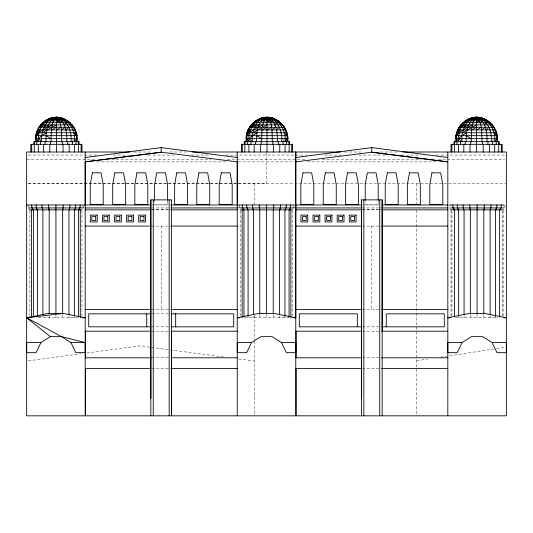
<?xml version="1.0" encoding="UTF-8"?>
<svg xmlns="http://www.w3.org/2000/svg" width="533" height="533" viewBox="0 0 533 533"><rect width="100%" height="100%" fill="white"/><g stroke="black" fill="none" stroke-linecap="round" stroke-linejoin="round"><path stroke-width="0.4" stroke-dasharray="2.67 2" d="M72.235 140.665L73.381 139.666M282.81 140.665L283.962 139.666M492.432 140.665L493.585 139.666M250.323 134.696L251.576 133.716M416.773 360.781L427.453 359.155M440.604 357.143L495.663 348.742M496.49 348.615L504.704 347.363M28.309 360.834L81.036 353.745M86.799 352.973L139.519 345.884L224.899 357.157M134.096 152.012L152.565 152.012M169.9 151.998L188.329 152.012M344.691 152.012L363.113 152.012M380.455 152.012L398.924 151.998M28.329 155.076L96.62 155.076M113.276 155.076L131.598 155.076M148.254 155.076L174.071 155.076M191.554 155.076L208.21 155.076M225.699 155.076L307.314 155.076M324.804 155.076L341.46 155.076M358.949 155.076L384.766 155.076M401.416 155.076L419.738 155.076M436.394 155.076L504.684 155.076M26.663 159.42L94.954 159.42M111.61 159.42L210.708 159.42M227.364 159.42L304.816 159.42M322.305 159.42L421.403 159.42M438.059 159.42L504.684 159.42M96.839 161.872L225.752 161.872M238.231 161.872L294.789 161.872M307.261 161.872L436.181 161.872M28.329 183.592L266.507 183.592M28.329 183.605L506.35 183.605M151.665 204.978L170.773 204.978M362.24 204.978L381.355 204.978M451.038 204.978L449.199 204.978L449.199 207.937L450.119 207.937M82.901 207.937L83.821 207.937L83.821 204.978M151.665 207.937L170.773 207.937M240.43 207.937L238.617 207.937L238.617 204.978M292.584 207.937L294.396 207.937L294.396 205.718M362.24 207.937L378.03 207.937M378.856 207.937L381.355 207.937M151.678 209.562L170.76 209.562M362.253 209.562L379.676 209.562M29.855 209.862L28.949 209.862L28.949 207.937M151.665 209.862L170.773 209.862M362.24 209.862L378.03 209.862M378.856 209.862L381.355 209.862M451.038 209.862L450.105 209.862L450.119 204.978M503.132 209.862L504.065 209.862M151.665 226.085L170.773 226.085M362.24 226.085L381.355 226.085M151.665 309.606L170.773 309.606M362.24 309.606L381.355 309.606M151.718 313.837L170.773 313.837M38.283 317.788L77.658 317.788M244.78 317.788L289.066 317.788M455.355 317.788L498.108 317.788M151.665 326.829L170.747 326.829M362.24 326.829L381.322 326.829M151.665 331.206L170.946 331.206M362.24 331.206L379.689 331.206M151.665 357.796L170.773 357.796M362.24 357.796L381.355 357.796M151.665 368.47L170.946 368.47M362.24 368.47L379.689 368.47M238.857 358.995L254.454 361.054M504.978 205.718L504.978 207.197M504.058 205.718L504.058 207.197M503.132 210.695L503.132 316.129M502.246 210.695L502.246 316.129M495.503 316.129L495.503 317.788M490.107 316.129L490.107 317.788M483.831 314.463L483.831 317.788M477.088 314.463L477.088 317.788M470.346 314.463L470.346 317.788M464.063 316.129L464.063 317.788M458.666 316.129L458.666 317.788M451.931 210.695L451.931 316.129M451.038 210.695L451.038 317.788M416.773 183.605L416.773 205.245M416.773 210.222L416.773 415.82M378.19 201.114L378.19 204.379L365.205 204.379L365.205 201.114M371.794 226.085L371.794 309.606M293.476 205.718L293.483 209.862M292.55 210.695L292.55 316.129M284.922 316.129L284.922 317.788M279.532 316.129L279.532 317.788M273.249 314.463L273.249 317.788M266.507 152.831L266.507 183.605M266.507 314.463L266.507 317.788M259.764 314.463L259.764 317.788M254.454 183.605L254.454 206.911M254.454 315.11L254.454 340.081M254.454 340.913L254.454 415.82M253.481 316.129L253.481 317.788M248.092 316.129L248.092 317.788M240.463 210.695L240.463 316.129M239.537 204.978L239.53 209.862M167.609 201.114L167.609 204.379L154.623 204.379L154.623 201.114M161.219 226.085L161.219 309.606M82.901 205.718L82.908 209.862M81.975 210.695L81.975 316.129M74.347 316.129L74.347 317.788M68.95 316.129L68.95 317.788M62.667 314.463L62.667 317.788M55.932 315.296L55.932 317.788M49.189 316.129L49.189 317.788M29.881 210.695L29.881 316.129M28.955 205.718L28.955 207.197M28.036 205.718L28.036 207.197"/><path stroke-width="0.8" d="M56.405 117.507L56.405 117.18C68.744 117.36 79.004 129.466 77.165 141.665M40.908 342.579L26.663 342.579L26.663 352.666L36.024 352.666L40.908 342.579L50.355 336.636L61.502 336.636L85.193 342.579L85.193 352.666L75.833 352.666L70.949 342.579L61.502 336.636L26.663 317.788L48.576 313.384L63.28 313.384L85.193 317.788L82.735 317.788M85.193 204.978L85.193 161.872L161.319 152.205M150.846 398.418L150.846 199.868L171.586 199.868L171.586 415.82L171.586 331.206M237.245 204.978L237.245 161.872L161.113 152.205L161.219 147.608L237.245 157.508M266.986 117.507L266.986 117.18C279.325 117.36 289.586 129.466 287.747 141.665M361.427 398.418L361.427 199.868L382.168 199.868L382.168 415.82M382.168 331.206L382.168 199.868M476.609 117.507L476.609 117.18C488.948 117.36 499.208 129.466 497.362 141.665M61.781 141.665C61.242 133.71 62.801 122.99 56.405 117.18C44.066 117.36 33.806 129.466 35.651 141.665M272.356 141.665C271.817 133.71 273.382 122.99 266.986 117.18C254.647 117.36 244.387 129.466 246.226 141.665M481.979 141.665C481.439 133.71 483.005 122.99 476.609 117.18C464.27 117.36 454.009 129.466 455.848 141.665M51.035 141.665C51.574 133.71 50.015 122.99 56.405 117.18C63.62 117.3 69.583 121.924 73.954 127.28L38.862 127.28L36.431 135.668L36.357 141.665M261.616 141.665C262.156 133.71 260.59 122.99 266.986 117.18C274.195 117.3 280.158 121.924 284.529 127.28L249.444 127.28L247.006 135.668L246.939 141.665M471.239 141.665C471.778 133.71 470.213 122.99 476.609 117.18C483.817 117.3 489.78 121.924 494.151 127.28L459.06 127.28L456.628 135.668L456.561 141.665M66.785 141.665C67.091 133.15 65.932 122.923 58.517 117.507C49.935 116.194 41.447 122.204 38.076 129.925M277.367 141.665C277.673 133.15 276.514 122.923 269.098 117.507C260.517 116.194 252.022 122.204 248.658 129.925M486.989 141.665C487.289 133.15 486.136 122.923 478.721 117.507C469.746 116.014 462.011 122.73 457.634 129.925L457.261 132.737C462.284 127.327 465.342 118.932 473.724 117.507M71.635 124.862C74.773 128.753 76.525 133.67 76.619 138.667L74.38 141.665C76.159 130.079 67.031 115.768 54.293 117.507C46.877 122.923 45.725 133.15 46.031 141.665M71.082 141.665C71.975 132.877 68.697 123.609 61.522 118.239L59.296 117.507M282.217 124.862C285.355 128.753 287.107 133.67 287.2 138.667L284.962 141.665C286.734 130.079 277.606 115.768 264.874 117.507C257.459 122.923 256.3 133.15 256.606 141.665M281.664 141.665C282.557 132.877 279.279 123.609 272.096 118.239L269.871 117.507M491.839 124.862C494.977 128.753 496.729 133.67 496.823 138.667L494.584 141.665C496.356 130.079 487.229 115.768 474.497 117.507C467.081 122.923 465.922 133.15 466.228 141.665M491.286 141.665C492.179 132.877 488.901 123.609 481.719 118.239L479.493 117.507M56.405 152.012L56.405 117.18L54.912 117.507L54.879 118.239L56.405 119.365L57.937 118.239L57.904 117.507C45.432 116.161 36.717 130.319 38.429 141.665L36.191 138.667L35.724 135.668L36.391 134.203M266.986 152.012L266.986 117.18L265.494 117.507L265.461 118.239L266.986 119.365L268.512 118.239L268.479 117.507C256.007 116.161 247.299 130.319 249.011 141.665L246.772 138.667L246.306 135.668L246.972 134.203M476.609 152.012L476.609 117.18L475.116 117.507L475.083 118.239L476.609 119.365L478.134 118.239L478.101 117.507L476.609 117.18L471.498 118.239C464.316 123.609 461.038 132.877 461.931 141.665L458.487 138.667L458.693 135.668L460.172 129.925M76.459 141.665L76.619 138.667M287.034 141.665L287.2 138.667M496.656 141.665L496.823 138.667M39.056 127.807L37.43 129.925L37.063 132.737L39.975 129.925M249.631 127.807L248.012 129.925L247.638 132.737L250.55 129.925M53.52 117.507L51.295 118.239C44.112 123.609 40.841 132.877 41.727 141.665L38.283 138.667L41.781 135.668L46.391 132.737M264.101 117.507L261.876 118.239C254.694 123.609 251.416 132.877 252.309 141.665L248.864 138.667L252.362 135.668L256.973 132.737M466.595 132.737L461.984 135.668L458.487 138.667L458.633 141.665L456.395 138.667L455.928 135.668L456.594 134.203M251.489 342.579L246.599 352.666L237.245 352.666L237.245 342.579L251.489 342.579L260.937 336.636L272.077 336.636L281.531 342.579L286.414 352.666L295.775 352.666L295.775 342.579L281.531 342.579M462.064 342.579L457.181 352.666L447.82 352.666L447.82 342.579L462.064 342.579L471.518 336.636L482.658 336.636L492.106 342.579L496.996 352.666L506.35 352.666L506.35 342.579L492.106 342.579M42.693 123.136L40.641 124.862L39.462 127.28L42.753 124.862M253.268 123.136L251.223 124.862L250.037 127.28L253.335 124.862M472.531 124.862C466.901 127.887 460.639 130.472 456.628 135.668L456.581 132.737L460.845 124.862L462.891 123.136M52.327 124.862C46.697 127.887 40.441 130.472 36.431 135.668L36.377 132.737L37.65 130.625M262.909 124.862C257.279 127.887 251.016 130.472 247.006 135.668L246.959 132.737L248.231 130.625M64.286 124.862L66.072 122.703M274.868 124.862L276.654 122.703M484.49 124.862L486.276 122.703M60.749 119.365L56.405 122.703M271.33 119.365L266.986 122.703M480.953 119.365L476.609 122.703M38.862 127.28L40.255 125.828M249.444 127.28L250.83 125.828M459.06 127.28L460.918 125.342M43.206 122.703L45.112 120.864L67.704 120.864L69.61 122.703M253.781 122.703L255.693 120.864L278.279 120.864L280.191 122.703M463.404 122.703L465.316 120.864L487.902 120.864L489.807 122.703M56.405 118.239L57.178 117.507M266.986 118.239L267.759 117.507M476.609 118.239L477.381 117.507M65.892 129.925L68.81 127.28M276.474 129.925L279.392 127.28M486.096 129.925L489.014 127.28M59.943 122.703L62.055 120.864M270.524 122.703L272.636 120.864M480.146 122.703L482.258 120.864M459.659 127.28L462.957 124.862M61.315 129.925L65.179 127.28M271.897 129.925L275.761 127.28M481.519 129.925L485.383 127.28M45.498 120.864L47.717 119.365L65.099 119.365L67.318 120.864M256.08 120.864L258.298 119.365L275.674 119.365L277.893 120.864M465.695 120.864L467.921 119.365L485.296 119.365L487.515 120.864M56.405 120.864L58.657 119.365L59.356 118.239L57.904 117.507M266.986 120.864L269.238 119.365L269.938 118.239L268.479 117.507M476.609 120.864L478.854 119.365L479.56 118.239L478.101 117.507M42.247 132.737L56.405 124.862M252.822 132.737L266.986 124.862M462.444 132.737L476.609 124.862M41.214 127.28L45.258 124.862M251.789 127.28L255.84 124.862M461.411 127.28L465.462 124.862M56.405 129.925L60.949 127.28M266.986 129.925L271.53 127.28M476.609 129.925L481.152 127.28M50.262 119.365L53.82 117.507M260.844 119.365L264.401 117.507M470.466 119.365L474.024 117.507M51.494 129.925L56.405 127.28M262.076 129.925L266.986 127.28M471.698 129.925L476.609 127.28M43.999 127.28L48.523 124.862M254.581 127.28L259.105 124.862M464.203 127.28L468.727 124.862M54.912 117.507L53.453 118.239L54.159 119.365M265.494 117.507L264.035 118.239L264.734 119.365M475.116 117.507L473.657 118.239L474.357 119.365M48.017 119.365L50.502 118.239L62.308 118.239L64.799 119.365M258.592 119.365L261.083 118.239L272.889 118.239L275.381 119.365M468.214 119.365L470.706 118.239L482.512 118.239L485.003 119.365M52.234 118.239L54.293 117.507M262.809 118.239L264.874 117.507M472.431 118.239L474.497 117.507M50.708 118.239L53.42 117.507L59.396 117.507L62.108 118.239M261.283 118.239L263.995 117.507L269.971 117.507L272.689 118.239M470.905 118.239L473.617 117.507L479.593 117.507L482.312 118.239M85.193 157.508L161.219 147.608M295.775 157.508L371.801 147.608L447.82 157.508M85.193 161.872L161.219 152.218M295.775 161.872L371.901 152.205M50.355 336.636L26.663 317.788L63.28 313.384M42.74 122.703L70.076 122.703M253.322 122.703L280.651 122.703M462.937 122.703L490.273 122.703M40.641 124.862L72.175 124.862M251.223 124.862L282.75 124.862M460.845 124.862L492.372 124.862M37.43 129.925L75.38 129.925L73.354 127.28M248.012 129.925L285.961 129.925L283.936 127.28M457.634 129.925L495.583 129.925L493.558 127.28M36.377 132.737L76.432 132.737L74.733 129.925M246.959 132.737L287.014 132.737L285.315 129.925M456.581 132.737L496.636 132.737L494.937 129.925M35.724 135.668L77.092 135.668L75.753 132.737M246.306 135.668L287.667 135.668L286.334 132.737M455.928 135.668L497.289 135.668L495.957 132.737M35.478 138.667L77.332 138.667M246.059 138.667L287.913 138.667L287.44 137.168M455.682 138.667L497.536 138.667L497.062 137.168M130.105 152.012L26.663 152.012L26.663 415.82L506.35 415.82L506.35 152.012L402.908 152.012M192.386 151.998L340.627 152.012M26.663 204.978L150.832 204.978M171.606 204.978L361.414 204.978M382.181 204.978L447.82 204.978M450.811 204.978L504.058 204.978M28.955 207.937L82.202 207.937M85.193 207.937L150.832 207.937M171.606 207.937L237.245 207.937M240.236 207.937L292.777 207.937M295.775 207.937L361.414 207.937M382.181 207.937L447.82 207.937M450.811 207.937L504.058 207.937M29.855 209.862L82.002 209.862M85.193 209.862L150.832 209.862M171.606 209.862L237.245 209.862M240.43 209.862L292.584 209.862M295.775 209.862L361.414 209.862M382.181 209.862L447.82 209.862M451.011 209.862L503.159 209.862M85.193 226.085L151.299 226.085M171.133 226.085L237.245 226.085M295.775 226.085L361.88 226.085M381.715 226.085L447.82 226.085M85.193 309.606L151.299 309.606M171.133 309.606L237.405 309.606M295.775 309.606L361.88 309.606M381.715 309.606L447.986 309.606M150.899 313.837L88.725 313.837L88.725 326.829L150.892 326.829M171.546 313.837L233.707 313.837L233.707 326.829L171.539 326.829M26.663 317.788L29.122 317.788M239.697 317.788L237.245 317.788L259.158 313.384L273.862 313.384L295.775 317.788L293.317 317.788M450.298 317.788L447.82 317.788L469.733 313.384L484.437 313.384L506.35 317.788L503.878 317.788M361.467 326.829L299.306 326.829L299.306 313.837L357.337 313.837L357.337 326.829M382.114 326.829L444.289 326.829L444.289 313.837L386.258 313.837L386.258 326.829M85.193 331.206L151.052 331.206M171.606 331.206L237.245 331.206M295.775 331.206L361.634 331.206M381.521 331.206L447.82 331.206M70.949 342.579L85.193 342.579M85.193 357.796L151.472 357.796M171.459 357.796L237.245 357.796M295.775 357.796L361.634 357.796M381.521 357.796L447.82 357.796M85.193 368.47L151.052 368.47M171.606 368.47L237.245 368.47M295.775 368.47L361.634 368.47M381.521 368.47L447.82 368.47M371.794 152.205L447.82 161.872L371.694 152.205L371.801 147.608M478.721 117.507L482.751 119.365M269.098 117.507L273.129 119.365M58.517 117.507L62.554 119.365M479.194 117.507L480.779 118.239M269.571 117.507L271.157 118.239M58.996 117.507L60.582 118.239M466.268 135.668L471.192 138.667M256.646 135.668L261.57 138.667M46.065 135.668L50.988 138.667M472.265 119.365L473.684 120.864M262.642 119.365L264.062 120.864M52.061 119.365L53.487 120.864M493.951 132.737L496.589 135.668M284.329 132.737L286.967 135.668M73.754 132.737L76.386 135.668M502.179 152.012L502.179 144.33L451.038 144.33L451.038 152.012M501.306 144.33L501.306 152.012M501.267 204.978L501.267 207.937M500.467 207.937L500.467 209.862M499.641 209.862L499.641 316.955M499.281 144.33L499.281 141.665L453.936 141.665L453.936 144.33M498.755 144.33L498.755 152.012M498.508 141.665L498.508 144.33M496.829 204.978L496.829 207.937M496.243 141.665L496.243 144.33M496.176 207.937L496.176 209.862M495.503 209.862L495.503 316.129M494.691 144.33L494.691 152.012M492.639 141.665L492.639 144.33M491.046 204.978L491.046 207.937M490.587 207.937L490.587 209.862M490.107 209.862L490.107 314.463M489.394 144.33L489.394 152.012M487.948 141.665L487.948 144.33M484.31 204.978L484.31 207.937M484.071 207.937L484.071 209.862M483.831 209.862L483.831 313.637M483.224 144.33L483.224 152.012M482.478 141.665L482.478 144.33M477.088 204.978L477.088 313.637M470.739 141.665L470.739 144.33M470.346 209.862L470.346 313.637M470.099 207.937L470.099 209.862M469.986 144.33L469.986 152.012M469.859 204.978L469.859 207.937M465.269 141.665L465.269 144.33M464.063 209.862L464.063 314.463M463.823 144.33L463.823 152.012M463.59 207.937L463.59 209.862M463.124 204.978L463.124 207.937M460.572 141.665L460.572 144.33M458.666 209.862L458.666 316.129M458.527 144.33L458.527 152.012M458 207.937L458 209.862M457.341 204.978L457.341 207.937M456.974 141.665L456.974 144.33M454.709 141.665L454.709 144.33M454.462 144.33L454.462 152.012M454.529 209.862L454.529 316.955M453.71 207.937L453.71 209.862M452.903 204.978L452.903 207.937M451.904 144.33L451.904 152.012M447.82 152.012L447.82 415.82M379.756 199.868L379.756 415.82M378.19 200.301L378.19 184.798L376.078 172.839L367.31 172.839L365.205 184.798L365.205 200.301M363.839 199.868L363.839 415.82M361.427 199.868L361.427 415.82M296.161 331.206L296.161 357.796M296.161 368.47L296.161 415.82M295.788 152.012L295.788 317.788M295.775 152.012L295.775 415.82M292.557 152.012L292.557 144.33L241.416 144.33L241.416 152.012M291.684 144.33L291.684 152.012M290.858 209.955L290.858 317.788M290.685 204.978L290.685 207.937M289.885 207.937L289.885 209.862M289.659 144.33L289.659 141.665L244.314 141.665L244.314 144.33M289.133 144.33L289.133 152.012M289.066 209.862L289.066 316.955M288.886 141.665L288.886 144.33M286.621 141.665L286.621 144.33M286.248 204.978L286.248 207.937M285.595 207.937L285.595 209.862M285.068 144.33L285.068 152.012M284.922 209.862L284.922 316.129M283.016 141.665L283.016 144.33M280.471 204.978L280.471 207.937M280.005 207.937L280.005 209.862M279.772 144.33L279.772 152.012M279.532 209.862L279.532 314.463M278.326 141.665L278.326 144.33M273.735 204.978L273.735 207.937M273.602 144.33L273.602 152.012M273.496 207.937L273.496 209.862M273.249 209.862L273.249 313.637M272.856 141.665L272.856 144.33M266.507 204.978L266.507 313.637M261.117 141.665L261.117 144.33M260.37 144.33L260.37 152.012M259.764 209.862L259.764 313.637M259.518 207.937L259.518 209.862M259.278 204.978L259.278 207.937M255.647 141.665L255.647 144.33M254.201 144.33L254.201 152.012M253.481 209.862L253.481 314.463M253.008 207.937L253.008 209.862M252.549 204.978L252.549 207.937M250.95 141.665L250.95 144.33M248.904 144.33L248.904 152.012M248.092 209.862L248.092 316.129M247.419 207.937L247.419 209.862M247.352 141.665L247.352 144.33M246.766 204.978L246.766 207.937M245.087 141.665L245.087 144.33M244.84 144.33L244.84 152.012M243.954 209.862L243.954 316.955M243.128 207.937L243.128 209.862M242.282 144.33L242.282 152.012M242.328 204.978L242.328 207.937M242.155 209.955L242.155 317.788M237.245 152.012L237.245 415.82M175.677 313.837L175.677 326.829M169.174 199.868L169.174 415.82M167.609 200.301L167.609 184.798L165.503 172.839L156.729 172.839L154.623 184.798L154.623 200.301M153.264 199.868L153.264 415.82M150.846 199.868L150.846 415.82M146.755 313.837L146.755 326.829M85.586 331.206L85.586 357.796M85.586 368.47L85.586 415.82M85.193 152.012L85.193 415.82M81.982 152.012L81.982 144.33L30.834 144.33L30.834 152.012M81.109 144.33L81.109 152.012M80.283 209.955L80.283 317.788M80.11 204.978L80.11 207.937M79.304 207.937L79.304 209.862M79.084 144.33L79.084 141.665L33.732 141.665L33.732 144.33M78.551 144.33L78.551 152.012M78.484 209.862L78.484 316.955M78.311 141.665L78.311 144.33M76.046 141.665L76.046 144.33M75.673 204.978L75.673 207.937M75.02 207.937L75.02 209.862M74.487 144.33L74.487 152.012M74.347 209.862L74.347 316.129M72.441 141.665L72.441 144.33M69.89 204.978L69.89 207.937M69.423 207.937L69.423 209.862M69.19 144.33L69.19 152.012M68.95 209.862L68.95 314.463M67.744 141.665L67.744 144.33M63.154 204.978L63.154 207.937M63.027 144.33L63.027 152.012M62.914 207.937L62.914 209.862M62.667 209.862L62.667 313.637M62.274 141.665L62.274 144.33M55.932 204.978L55.932 313.637M50.535 141.665L50.535 144.33M49.789 144.33L49.789 152.012M49.189 209.862L49.189 313.637M48.943 207.937L48.943 209.862M48.703 204.978L48.703 207.937M45.072 141.665L45.072 144.33M43.619 144.33L43.619 152.012M42.907 209.862L42.907 314.463M42.433 207.937L42.433 209.862M41.967 204.978L41.967 207.937M40.375 141.665L40.375 144.33M38.323 144.33L38.323 152.012M37.51 209.862L37.51 316.129M36.844 207.937L36.844 209.862M36.77 141.665L36.77 144.33M36.184 204.978L36.184 207.937M34.505 141.665L34.505 144.33M34.259 144.33L34.259 152.012M33.372 209.862L33.372 316.955M32.553 207.937L32.553 209.862M31.747 204.978L31.747 207.937M31.707 144.33L31.707 152.012M31.574 209.955L31.574 317.788M92.342 172.839L90.237 184.798L90.237 204.379L103.222 204.379L103.222 184.798L101.117 172.839L92.342 172.839M114.795 172.839L112.69 184.798L112.69 204.379L125.668 204.379L125.668 184.798L123.563 172.839L114.795 172.839M136.928 172.839L134.822 184.798L134.822 204.379L147.808 204.379L147.808 184.798L145.702 172.839L136.928 172.839M176.736 172.839L174.631 184.798L174.631 204.379L187.609 204.379L187.609 184.798L185.504 172.839L176.736 172.839M198.876 172.839L196.764 184.798L196.764 204.379L209.749 204.379L209.749 184.798L207.643 172.839L198.876 172.839M221.322 172.839L219.216 184.798L219.216 204.379L232.195 204.379L232.195 184.798L230.089 172.839L221.322 172.839M302.924 172.839L300.819 184.798L300.819 204.379L313.804 204.379L313.804 184.798L311.692 172.839L302.924 172.839M325.37 172.839L323.264 184.798L323.264 204.379L336.25 204.379L336.25 184.798L334.138 172.839L325.37 172.839M347.509 172.839L345.404 184.798L345.404 204.379L358.389 204.379L358.389 184.798L356.277 172.839L347.509 172.839M387.318 172.839L385.206 184.798L385.206 204.379L398.191 204.379L398.191 184.798L396.086 172.839L387.318 172.839M409.451 172.839L407.345 184.798L407.345 204.379L420.33 204.379L420.33 184.798L418.218 172.839L409.451 172.839M431.903 172.839L429.791 184.798L429.791 204.379L442.776 204.379L442.776 184.798L440.671 172.839L431.903 172.839M97.166 215.139L90.343 215.139L90.343 221.961L97.166 221.961L97.166 215.139M109.252 215.139L102.429 215.139L102.429 221.961L109.252 221.961L109.252 215.139M121.337 215.139L114.522 215.139L114.522 221.961L121.337 221.961L121.337 215.139M133.423 215.139L126.607 215.139L126.607 221.961L133.423 221.961L133.423 215.139M145.509 215.139L138.693 215.139L138.693 221.961L145.509 221.961L145.509 215.139M307.741 215.139L300.925 215.139L300.925 221.961L307.741 221.961L307.741 215.139M319.827 215.139L313.011 215.139L313.011 221.961L319.827 221.961L319.827 215.139M331.912 215.139L325.097 215.139L325.097 221.961L331.912 221.961L331.912 215.139M343.998 215.139L337.182 215.139L337.182 221.961L343.998 221.961L343.998 215.139M356.091 215.139L349.268 215.139L349.268 221.961L356.091 221.961L356.091 215.139M95.66 216.645L91.849 216.645L91.849 220.455L95.66 220.455L95.66 216.645M107.746 216.645L103.935 216.645L103.935 220.455L107.746 220.455L107.746 216.645M119.832 216.645L116.021 216.645L116.021 220.455L119.832 220.455L119.832 216.645M131.917 216.645L128.107 216.645L128.107 220.455L131.917 220.455L131.917 216.645M144.003 216.645L140.199 216.645L140.199 220.455L144.003 220.455L144.003 216.645M306.235 216.645L302.431 216.645L302.431 220.455L306.235 220.455L306.235 216.645M318.328 216.645L314.517 216.645L314.517 220.455L318.328 220.455L318.328 216.645M330.413 216.645L326.602 216.645L326.602 220.455L330.413 220.455L330.413 216.645M342.499 216.645L338.688 216.645L338.688 220.455L342.499 220.455L342.499 216.645M354.585 216.645L350.774 216.645L350.774 220.455L354.585 220.455L354.585 216.645"/></g></svg>
